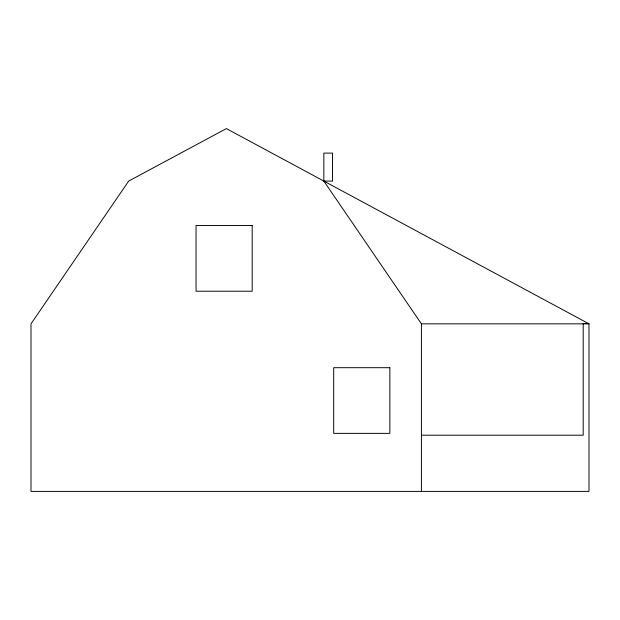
<?xml version="1.0" encoding="UTF-8"?>
<svg xmlns="http://www.w3.org/2000/svg" width="620" height="620" viewBox="0 0 620 620"><rect width="100%" height="100%" fill="white"/><g stroke="black" fill="none" stroke-linecap="round" stroke-linejoin="round"><path stroke-width="0.93" d="M323.841 181.071L332.529 181.071L332.529 153.109L323.841 153.109L323.841 181.071L421.414 323.841L421.414 491.404M421.414 323.841L589 323.841L226.385 128.596L128.697 181.071L31 323.841L31 491.404L589 491.404L589 323.562L583.203 323.562L583.203 435.201L421.414 435.201M252.193 225.54L196.044 225.54L196.044 291.214L252.193 291.214L252.193 225.54M389.848 367.691L333.7 367.691L333.7 433.372L389.848 433.372L389.848 367.691"/></g></svg>
